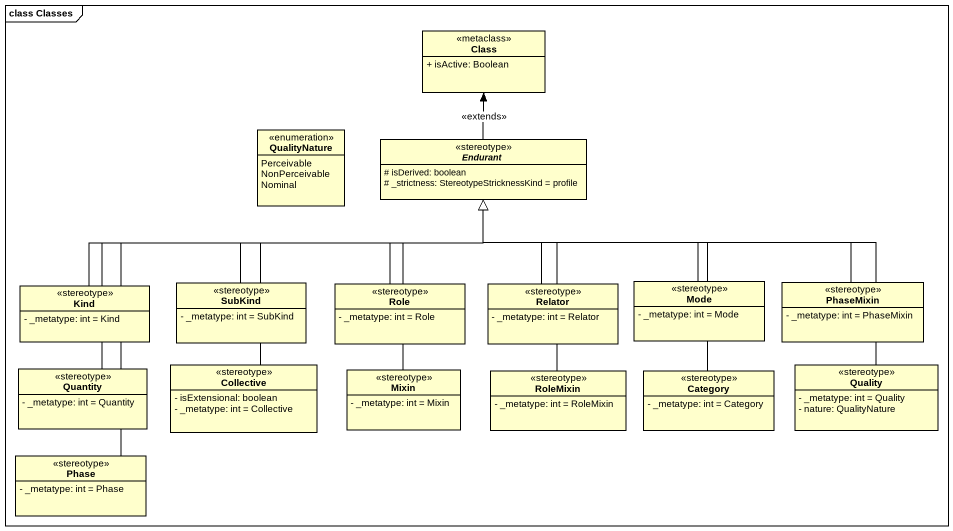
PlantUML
@startuml
mainframe class Classes
hide circle
hide empty members
skinparam classAttributeIconSize 0
class "Class" as Class_ <<metaclass>> {
  + isActive: Boolean
}
enum QualityNature {
  Perceivable
  NonPerceivable
  Nominal
}
abstract class Endurant <<stereotype>> {
  # isDerived: boolean
  # _strictness: StereotypeStricknessKind = profile
}
class Kind <<stereotype>> {
  - _metatype: int = Kind
}
class SubKind <<stereotype>> {
  - _metatype: int = SubKind
}
class Role <<stereotype>> {
  - _metatype: int = Role
}
class Relator <<stereotype>> {
  - _metatype: int = Relator
}
class Mode <<stereotype>> {
  - _metatype: int = Mode
}
class PhaseMixin <<stereotype>> {
  - _metatype: int = PhaseMixin
}
class Quantity <<stereotype>> {
  - _metatype: int = Quantity
}
class Collective <<stereotype>> {
  - isExtensional: boolean
  - _metatype: int = Collective
}
class Mixin <<stereotype>> {
  - _metatype: int = Mixin
}
class RoleMixin <<stereotype>> {
  - _metatype: int = RoleMixin
}
class Category <<stereotype>> {
  - _metatype: int = Category
}
class Quality <<stereotype>> {
  - _metatype: int = Quality
  - nature: QualityNature
}
class Phase <<stereotype>> {
  - _metatype: int = Phase
}
Endurant -up-> Class_ : <<extends>>
Kind -right-|> Endurant
SubKind -right-|> Endurant
Role -up-|> Endurant
Relator -up-|> Endurant
Mode -up-|> Endurant
PhaseMixin -left-|> Endurant
Quantity -right-|> Endurant
Collective -up-|> Endurant
Mixin -up-|> Endurant
RoleMixin -up-|> Endurant
Category -up-|> Endurant
Quality -left-|> Endurant
Phase -up-|> Endurant
@enduml
